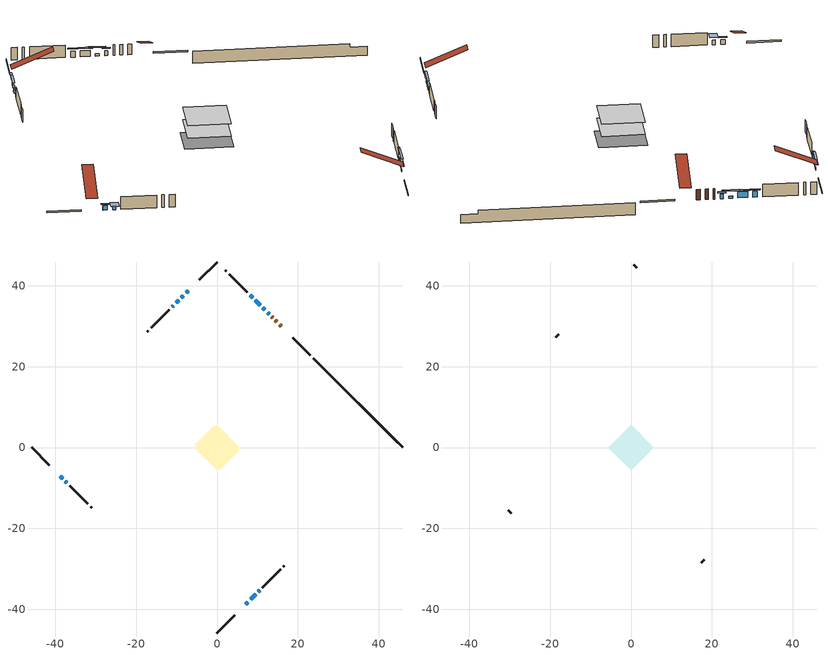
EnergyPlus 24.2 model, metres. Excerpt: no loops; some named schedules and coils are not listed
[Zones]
conditioned space
 floor adiabatic (AdiabaticFloorConstruction): -5.58,0 0,5.58 5.58,0 0,-5.58 z0.84
 floor foundation (Slab1 construction): -5.53,0.65 -0.65,5.53 5.53,-0.65 0.65,-5.53 z-1.52
 wall outside (RimJoist1 construction): 0,-45.88 4.37,-41.51 / -45.88,0 -41.51,-4.37 / 0,45.88 -4.37,41.51 / 23.09,22.79 18.71,27.16 z0.84:1.14
 wall outside (AdiabaticWallConstruction 1): 15.95,29.93 15.49,30.39 / 14.83,31.04 14.45,31.43 / 13.79,32.09 13.6,32.28 z0.84:2.87
 wall outside (AdiabaticWallConstruction): 12.94,32.94 12.53,33.35 / -37.53,-8.35 -37.11,-8.77 z0.84:1.76; 11.87,34.01 11.36,34.52 / -7.14,38.74 -7.65,38.23 / 7.14,-38.74 7.65,-38.23 z0.84:1.27; -8.31,37.57 -8.86,37.01 z0.84:1.58; 10.7,35.18 9.46,36.42 / 8.31,-37.57 9.55,-36.33 z0.84:2.04; 8.8,37.07 8.19,37.69 / -9.52,36.36 -10.13,35.75 z0.84:1.98; -10.79,35.09 -11.11,34.77 / 10.2,-35.68 10.53,-35.35 z0.84:1.66; -38.74,-7.14 -38.18,-7.69 z0.84:1.73
 wall outside (Wall1 construction): 11.18,-34.69 15.73,-30.15 / -36.46,-9.42 -31.91,-13.96 / -11.77,34.11 -16.31,29.57 / 7.54,38.34 2.99,42.88 z0.84:3.28
 wall outside (Wall2 construction): 16.38,-29.49 16.66,-29.21 / -31.26,-14.62 -30.98,-14.9 / -16.97,28.91 -17.25,28.63 / 2.34,43.54 2.06,43.82 z0.84:3.28
 wall foundation (FoundationWall1 construction): 23.74,22.14,-1.52 23.74,22.14,0.84 43.66,2.21,0.84 43.66,2.21,0.18 45.88,0,0.18 45.88,0,-1.52
 window (WindowConstruction 7): 12.94,32.94 12.53,33.35 z0.84:1.75
 window (WindowConstruction 9): 11.87,34.01 11.36,34.52 z0.84:1.27
 window (WindowConstruction 10): -7.14,38.74 -7.65,38.23 z0.84:1.27
 window (WindowConstruction 11): -8.31,37.57 -8.86,37.01 z0.84:1.58
 window (WindowConstruction 12): 7.14,-38.74 7.65,-38.23 z0.84:1.27
 window (WindowConstruction): 10.7,35.18 9.46,36.42 z0.84:2.03
 window (WindowConstruction 1): 8.8,37.07 8.19,37.68 z0.84:1.98
 window (WindowConstruction 2): -9.52,36.36 -10.13,35.75 z0.84:1.98
 window (WindowConstruction 3): -10.79,35.09 -11.11,34.77 z0.84:1.65
 window (WindowConstruction 4): 8.31,-37.57 9.55,-36.33 z0.84:2.03
 window (WindowConstruction 5): 10.2,-35.67 10.53,-35.35 z0.84:1.65
 window (WindowConstruction 6): -38.74,-7.14 -38.18,-7.69 z0.84:1.73
 window (WindowConstruction 8): -37.53,-8.35 -37.11,-8.76 z0.84:1.75
 door (Door): 15.95,29.93 15.49,30.39 z0.84:2.87
 door (Door 1): 14.83,31.04 14.45,31.43 z0.84:2.87
 door (Door 2): 13.79,32.09 13.6,32.28 z0.84:2.87
 ceiling adiabatic (AdiabaticFloorConstruction): 0,-5.58 5.58,0 0,5.58 -5.58,0 z0.84
attic - vented
 floor to conditioned space (Floor1 construction Reversed): -5.58,0 0,5.58 5.58,0 0,-5.58 z3.28
 wall outside (Wall3 construction): 17.32,-28.56 18.06,-27.81 / -30.32,-15.56 -29.58,-16.3 / -17.9,27.97 -18.65,27.23 / 1.4,44.48 0.66,45.22 z0.84:3.28
 roof outside (Roof1 construction): 6.48,-39.4,3.28 1.12,-34.03,6.44 -0.34,-35.49,6.44 5.03,-40.85,3.28; -39.4,-6.48,3.28 -34.03,-1.12,6.44 -35.49,0.34,6.44 -40.85,-5.03,3.28; -6.48,39.4,3.28 -1.12,34.03,6.44 0.34,35.49,6.44 -5.03,40.85,3.28; 16.61,29.27,3.28 11.24,23.91,6.44 12.69,22.46,6.44 18.06,27.82,3.28
shading: 12.2,33.68 13.27,32.61 13.63,32.97 12.56,34.04 z2.21; 10.49,35.38 12.73,33.15 13.06,33.47 10.82,35.71 z2.49; -8.51,37.37 -6.28,39.6 -6.49,39.81 -8.72,37.58 z2.49; -9.73,36.15 -7.45,38.43 -7.66,38.64 -9.94,36.36 z2.8; 8.51,-37.37 6.28,-39.6 6.49,-39.81 8.72,-37.58 z2.49; 9.17,36.71 10.99,34.89 11.35,35.25 9.53,37.07 z2.45; 7.87,38.01 9.13,36.75 9.49,37.11 8.23,38.37 z2.44; -10.27,35.61 -9.38,36.5 -9.67,36.79 -10.56,35.9 z2.18; -11.25,34.63 -10.64,35.23 -10.94,35.52 -11.54,34.92 z1.85; 10.41,-35.47 7.45,-38.43 7.66,-38.64 10.62,-35.68 z3.25; 11.39,-34.49 9.34,-36.54 9.55,-36.75 11.6,-34.7 z2.87; -37.89,-7.98 -39.03,-6.85 -39.36,-7.17 -38.22,-8.31 z2.14; -36.79,-9.09 -37.85,-8.03 -39.06,-9.23 -37.99,-10.29 z2.21
[Building]
Building 1: Terrain=Suburbs
[Site:Location]
Halifax Intl AP_NS: Latitude {deg}=44.88; Longitude {deg}=-63.51; Time Zone {hr}=-4; Elevation {m}=145; Keep Site Location Information=Yes
[Site:GroundTemperature:Shallow]
3.15511, 1.33576, 1.19006, 2.05344, 5.51939, 8.9692, 11.96, 13.8546, 14.0156, 12.4746, 9.56009, 6.2161
[Site:WaterMainsTemperature]
Calculation Method=Schedule; Temperature Schedule=mains temperature schedule
[Material] Roughness=Rough; Thermal Absorptance=0.9
Name | Thickness {m} | Conductivity {W/m-K} | Density {kg/m3} | Specific Heat {J/kg-K} | Solar Absorptance | Visible Absorptance
asphalt or fiberglass shingles | 0.00635 | 0.162714 | 1121.4 | 1465.45 | 0.4 | 0.4
ceiling loosefill ins | 0.169333 | 0.0480833 | 16.02 | 1046.75 | 0.7 | 0.7
ceiling stud and cavity | 0.1397 | 0.118237 | 65.682 | 1177.47 | 0.7 | 0.7
concrete 4.0 in. | 0.1016 | 1.803125 | 2242.8 | 837.4 | 0.7 | 0.7
concrete 8.0 in. | 0.2032 | 1.803125 | 2242.8 | 837.4 | 0.7 | 0.7
door material | 0.04445 | 0.0451087 | 512.64 | 1214.23 | 0.7 | 0.7
door material 1 | 0.04445 | 0.0354085 | 512.64 | 1214.23 | 0.7 | 0.7
exterior vertical ins | 0.0725019 | 0.029427 | 32.04 | 1214.23 | 0.7 | 0.7
floor covering | 0.0127 | 0.0433444 | 54.468 | 1339.84 | 0.6 | 0.6
floor rigid ins; wall rigid ins 1 | 0.512978 | 0.029427 | 32.04 | 1214.23 | 0.7 | 0.7
floor stud and cavity | 0.1397 | 1.75129 | 37.0049 | 1207.88 | 0.7 | 0.7
furniture material conditioned space 1 | 0.1524 | 0.115458 | 640.8 | 1214.23 | 0.6 | 0.6
gypsum board | 0.0127 | 0.160291 | 801 | 837.4 | 0.6 | 0.6
gypsum board 1 | 0.0127 | 0.160291 | 801 | 837.4 | 0.7 | 0.7
osb sheathing 0.5 in. | 0.0127 | 0.115458 | 512.64 | 1214.23 | 0.7 | 0.7
osb sheathing 0.75 in. | 0.01905 | 0.115458 | 512.64 | 1214.23 | 0.7 | 0.7
osb sheathing 2.0 in. | 0.0508 | 0.115458 | 512.64 | 1214.23 | 0.7 | 0.7
rim joist stud and cavity | 0.0508 | 0.0448274 | 125.044 | 1163.47 | 0.6 | 0.6
wall rigid ins | 0.051816 | 0.029427 | 32.04 | 1214.23 | 0.7 | 0.7
wall stud and cavity | 0.1397 | 0.22224 | 139.0536 | 1170.24 | 0.7 | 0.7
wall stud and cavity 1 | 0.1397 | 0.3136 | 139.0536 | 1170.24 | 0.7 | 0.7
wall stud and cavity 2 | 0.0889 | 6.1454 | 50.32683 | 1063.81 | 0.6 | 0.6
wall stud and cavity 3 | 0.0889 | 0.380278 | 52.3479 | 1209.89 | 0.7 | 0.7
wall stud and cavity 4 | 0.0889 | 0.391764 | 83.0341 | 1211.67 | 0.7 | 0.7
wood siding | 0.0254 | 0.102417 | 544.68 | 1172.36 | 0.4 | 0.4
wood siding 1 | 0.00254 | 0.102417 | 544.68 | 1172.36 | 0.4 | 0.4
wood siding 2; wood siding 3; wood siding 4 | 0.0254 | 0.102417 | 544.68 | 1172.36 | 0.7 | 0.7
[WindowMaterial:SimpleGlazingSystem]
Name | U-Factor {W/m2-K} | Solar Heat Gain Coefficient
WindowMaterial | 2.95597 | 0.6
WindowMaterial 1 | 3.0048 | 0.53
WindowMaterial 2 | 3.05704 | 0.41
WindowMaterial 3 | 3.03319 | 0.49
WindowMaterial 4 | 3.04 | 0.46
WindowMaterial 5 | 2.98209 | 0.6
WindowMaterial 6 | 3.06442 | 0.38
WindowMaterial 7 | 3.04795 | 0.46
[Construction]
AdiabaticFloorConstruction: floor stud and cavity, floor rigid ins, osb sheathing 0.75 in., floor covering
AdiabaticWallConstruction: wood siding 3, wall rigid ins 1, wall stud and cavity 3, gypsum board
AdiabaticWallConstruction 1: wood siding 4, wall rigid ins 1, wall stud and cavity 3, gypsum board
Door; Door 1: door material
Door 2: door material 1
Floor1 construction Reversed: gypsum board, ceiling stud and cavity, ceiling loosefill ins
FoundationWall1 construction: concrete 8.0 in., gypsum board 1
furniture construction conditioned space 1: furniture material conditioned space 1
PartitionWallConstruction: gypsum board, wall stud and cavity 4, gypsum board
RimJoist1 construction: wood siding 2, osb sheathing 2.0 in., rim joist stud and cavity
Roof1 construction: asphalt or fiberglass shingles
Slab1 construction: concrete 4.0 in.
Wall1 construction: wood siding, wall rigid ins, osb sheathing 0.5 in., wall stud and cavity, gypsum board
Wall2 construction: wood siding, wall rigid ins, osb sheathing 0.5 in., wall stud and cavity 1, gypsum board
Wall3 construction: wood siding 1, wall stud and cavity 2
WindowConstruction; WindowConstruction 4: WindowMaterial
WindowConstruction 1; WindowConstruction 2: WindowMaterial 1
WindowConstruction 10; WindowConstruction 12; WindowConstruction 9: WindowMaterial 6
WindowConstruction 11: WindowMaterial 7
WindowConstruction 3; WindowConstruction 5: WindowMaterial 2
WindowConstruction 6: WindowMaterial 3
WindowConstruction 7: WindowMaterial 4
WindowConstruction 8: WindowMaterial 5
[Zone] Multiplier=1; Part of Total Floor Area=Yes
Name | Volume {m3}
attic - vented | 31.5443
conditioned space | 309.2
[Space]
Name | Zone | Volume {m3}
attic - vented 1 | attic - vented | 31.5443
conditioned space 1 | conditioned space | 309.2
[ZoneInfiltration:EffectiveLeakageArea]
infil attic - vented 1: Zone or Space=attic - vented 1; Schedule=Always On Discrete; Effective Air Leakage Area {cm2}=2232.72; Stack Coefficient=0.000389338; Wind Coefficient=1.33316e-05
[ZoneMixing]
whole house fan mix: Zone or Space=attic - vented; Schedule=Always On Continuous; Design Flow Rate Calculation Method=Flow/Zone; Design Flow Rate {m3/s}=0; Source Zone or Space=conditioned space
[SurfaceProperty:ExposedFoundationPerimeter]
Slab1: Exposed Perimeter Calculation Method=TotalExposedPerimeter; Total Exposed Perimeter {m}=31.304
[InternalMass] Zone or ZoneList=conditioned space; Space or SpaceList=conditioned space 1
Name | Construction | Surface Area {m2}
furniture mass conditioned space 1 | furniture construction conditioned space 1 | 49.0839
partition wall mass | PartitionWallConstruction | 122.71
[Lights]
interior lighting: Zone or ZoneList or Space or SpaceList=conditioned space 1; Schedule=interior lighting schedule; Design Level Calculation Method=LightingLevel; Lighting Level {W}=343.2; Return Air Fraction=0; Fraction Radiant=0.6; Fraction Visible=0.2; Fraction Replaceable=1
[People]
occupants: Zone or ZoneList or Space or SpaceList=conditioned space 1; Number of People Schedule=occupants schedule; Number of People Calculation Method=People; Number of People=3; Fraction Radiant=0.314171; Sensible Heat Fraction=0.56303; Activity Level Schedule=occupants activity schedule; Carbon Dioxide Generation Rate {m3/s-W}=0; Enable ASHRAE 55 Comfort Warnings=No; Mean Radiant Temperature Calculation Type=EnclosureAveraged
[ElectricEquipment] Zone or ZoneList or Space or SpaceList=conditioned space 1; Design Level Calculation Method=EquipmentLevel
Name | Schedule | Design Level {W} | Fraction Latent | Fraction Radiant | Fraction Lost
clothes dryer | clothes dryer schedule | 140.772 | 0.015 | 0.081 | 0.85
clothes washer | clothes washer schedule | 32.1985 | 0.03 | 0.162 | 0.7
cooking range | cooking range schedule | 215.147 | 0.08 | 0.432 | 0.2
dishwasher | dishwasher schedule | 66.8632 | 0.3 | 0.18 | 0.4
fridge | fridge schedule | 72.9452 | 0 | 0.6 | 0
mech vent house fan | mech vent house fan schedule | 41.2267 | 0 | 0 | 0.5
mech vent house fan cfis | mech vent house fan cfis schedule | 0 | 0 | 0 | 0
misc plug loads | misc plug loads schedule | 494.7 | 0.045 | 0.513 | 0.1
whole house fan | Always On Discrete | 0 | 0 | 0 | 1
[OtherEquipment] Zone or ZoneList or Space or SpaceList=conditioned space 1; Design Level Calculation Method=EquipmentLevel
Name | Fuel Type | Schedule | Design Level {W} | Fraction Latent | Fraction Radiant | Fraction Lost
clothes dryer 1 | Electricity | clothes dryer schedule | 0 | 0.015 | 0.081 | 0.85
cooking range 1 | Electricity | cooking range schedule | 0 | 0.08 | 0.432 | 0.2
general water use latent | None | general water use schedule | 62.594 | 1 | 0 | 0
general water use sensible | None | general water use schedule | -61.6891 | 0 | 0.6 | 0
mech vent house fan latent load | None | Always On Discrete | 0 | 1 | 0 | 0
mech vent house fan sensible load | None | Always On Discrete | 0 | 0 | 0 | 0
water heater energy adjustment1 | Electricity | Always On Discrete | 0.01 | 0 | 0 | 1
[ZoneInfiltration:DesignFlowRate] Zone or ZoneList or Space or SpaceList=conditioned space 1; Schedule=Always On Discrete; Design Flow Rate Calculation Method=Flow/Zone; Design Flow Rate {m3/s}=0
infil flow; natural vent flow; whole house fan flow
[ZoneControl:Thermostat]
conditioned space Thermostat: Zone or ZoneList=conditioned space; Control Type Schedule=conditioned space Thermostat Schedule; Control 1=conditioned space temperature setpoint; Temperature Difference Between Cutout And Setpoint {deltaC}=0
[ThermostatSetpoint:DualSetpoint]
conditioned space temperature setpoint: Heating Setpoint Temperature Schedule=heating setpoint; Cooling Setpoint Temperature Schedule=cooling setpoint
[AirLoopHVAC:UnitarySystem]
unit heater unitary system: Control Type=Load; Controlling Zone or Thermostat Location=conditioned space; Dehumidification Control Type=None; Availability Schedule=Always On Discrete; Supply Fan=unit heater supply fan; Fan Placement=BlowThrough; Supply Air Fan Operating Mode Schedule=unit heater auto fan schedule; Heating Coil=unit heater htg coil; DX Heating Coil Sizing Ratio=1; Use DOAS DX Cooling Coil=No; Minimum Supply Air Temperature {C}=2; Latent Load Control=SensibleOnlyLoadControl; Cooling Supply Air Flow Rate Method=None; Heating Supply Air Flow Rate Method=SupplyAirFlowRate; Heating Supply Air Flow Rate {m3/s}=0.234086; No Load Supply Air Flow Rate Method=SupplyAirFlowRate; No Load Supply Air Flow Rate {m3/s}=0; No Load Supply Air Flow Rate Control Set To Low Speed=Yes; Maximum Supply Air Temperature {C}=48.8889; Maximum Outdoor Dry-Bulb Temperature for Supplemental Heater Operation {C}=21; Ancillary On-Cycle Electric Power {W}=0; Ancillary Off-Cycle Electric Power {W}=0
[Zone equipment]
conditioned space: unit heater unitary system, electric baseboard
[Foundation:Kiva]
Foundation Kiva 1: Initial Indoor Air Temperature {C}=18; Wall Height Above Grade {m}=0.839998; Wall Depth Below Slab {m}=0.2032; Custom Block Material Name 1=exterior vertical ins; Custom Block Depth 1 {m}=2.36001; Custom Block X Position 1 {m}=0.2159; Custom Block Z Position 1 {m}=0
[Foundation:Kiva:Settings]
Soil Conductivity {W/m-K}=0.849921; Soil Density {kg/m3}=1842.3; Soil Specific Heat {J/kg-K}=418.7; Ground Solar Absorptivity=0.9; Ground Thermal Absorptivity=0.9; Ground Surface Roughness {m}=0.03; Far-Field Width {m}=40; Deep-Ground Boundary Condition=ZeroFlux; Deep-Ground Depth {m}=40; Minimum Cell Dimension {m}=0.2; Maximum Cell Growth Coefficient=3; Simulation Timestep=Timestep
[Exterior:Lights]
exterior lighting: Schedule=exterior lighting schedule; Design Level {W}=75.6
[EnergyManagementSystem:Sensor] Output:Variable or Output:Meter Index Key=conditioned space
Name | Output:Variable or Output:Meter
conditioned_space_clg_unmet_s | Zone Cooling Setpoint Not Met Time
conditioned_space_htg_unmet_s | Zone Heating Setpoint Not Met Time
fridge_tin_s; tin_s; tin_s_1 | Zone Mean Air Temperature
tout_s | Zone Outdoor Air Drybulb Temperature
win_s | Zone Air Humidity Ratio
[Schedule:Constant]
Name | Hourly Value
Always On Continuous; mech vent house fan schedule; mech vent house fan cfis schedule; Always On Discrete | 1
occupants activity schedule | 117.228
fridge schedule; unit heater auto fan schedule | 0
[Schedule:Week:Daily]
interior lighting schedule Week Rule - Jan1-Jan27: interior lighting schedule day, interior lighting schedule day, interior lighting schedule day, interior lighting schedule day, interior lighting schedule day, interior lighting schedule day, interior lighting schedule day, interior lighting schedule default day, interior lighting schedule default day, interior lighting schedule default day, interior lighting schedule default day, interior lighting schedule default day
interior lighting schedule Week Rule - Jan28-Feb3: interior lighting schedule day, interior lighting schedule day, interior lighting schedule day, interior lighting schedule day, interior lighting schedule day 1, interior lighting schedule day 1, interior lighting schedule day 1, interior lighting schedule default day, interior lighting schedule default day, interior lighting schedule default day, interior lighting schedule default day, interior lighting schedule default day
interior lighting schedule Week Rule - Feb4-Feb24: interior lighting schedule day 1, interior lighting schedule day 1, interior lighting schedule day 1, interior lighting schedule day 1, interior lighting schedule day 1, interior lighting schedule day 1, interior lighting schedule day 1, interior lighting schedule default day, interior lighting schedule default day, interior lighting schedule default day, interior lighting schedule default day, interior lighting schedule default day
interior lighting schedule Week Rule - Feb25-Mar3: interior lighting schedule day 1, interior lighting schedule day 1, interior lighting schedule day 1, interior lighting schedule day 1, interior lighting schedule day 2, interior lighting schedule day 2, interior lighting schedule day 2, interior lighting schedule default day, interior lighting schedule default day, interior lighting schedule default day, interior lighting schedule default day, interior lighting schedule default day
interior lighting schedule Week Rule - Mar4-Mar31: interior lighting schedule day 2, interior lighting schedule day 2, interior lighting schedule day 2, interior lighting schedule day 2, interior lighting schedule day 2, interior lighting schedule day 2, interior lighting schedule day 2, interior lighting schedule default day, interior lighting schedule default day, interior lighting schedule default day, interior lighting schedule default day, interior lighting schedule default day
interior lighting schedule Week Rule - Apr1-Apr28: interior lighting schedule day 3, interior lighting schedule day 3, interior lighting schedule day 3, interior lighting schedule day 3, interior lighting schedule day 3, interior lighting schedule day 3, interior lighting schedule day 3, interior lighting schedule default day, interior lighting schedule default day, interior lighting schedule default day, interior lighting schedule default day, interior lighting schedule default day
interior lighting schedule Week Rule - Apr29-May5: interior lighting schedule day 3, interior lighting schedule day 3, interior lighting schedule day 4, interior lighting schedule day 4, interior lighting schedule day 4, interior lighting schedule day 4, interior lighting schedule day 4, interior lighting schedule default day, interior lighting schedule default day, interior lighting schedule default day, interior lighting schedule default day, interior lighting schedule default day
interior lighting schedule Week Rule - May6-May26: interior lighting schedule day 4, interior lighting schedule day 4, interior lighting schedule day 4, interior lighting schedule day 4, interior lighting schedule day 4, interior lighting schedule day 4, interior lighting schedule day 4, interior lighting schedule default day, interior lighting schedule default day, interior lighting schedule default day, interior lighting schedule default day, interior lighting schedule default day
interior lighting schedule Week Rule - May27-Jun2: interior lighting schedule day 4, interior lighting schedule day 4, interior lighting schedule day 4, interior lighting schedule day 4, interior lighting schedule day 4, interior lighting schedule day 5, interior lighting schedule day 5, interior lighting schedule default day, interior lighting schedule default day, interior lighting schedule default day, interior lighting schedule default day, interior lighting schedule default day
interior lighting schedule Week Rule - Jun3-Jun30: interior lighting schedule day 5, interior lighting schedule day 5, interior lighting schedule day 5, interior lighting schedule day 5, interior lighting schedule day 5, interior lighting schedule day 5, interior lighting schedule day 5, interior lighting schedule default day, interior lighting schedule default day, interior lighting schedule default day, interior lighting schedule default day, interior lighting schedule default day
interior lighting schedule Week Rule - Jul1-Jul28: interior lighting schedule day 6, interior lighting schedule day 6, interior lighting schedule day 6, interior lighting schedule day 6, interior lighting schedule day 6, interior lighting schedule day 6, interior lighting schedule day 6, interior lighting schedule default day, interior lighting schedule default day, interior lighting schedule default day, interior lighting schedule default day, interior lighting schedule default day
interior lighting schedule Week Rule - Jul29-Aug4: interior lighting schedule day 6, interior lighting schedule day 6, interior lighting schedule day 6, interior lighting schedule day 7, interior lighting schedule day 7, interior lighting schedule day 7, interior lighting schedule day 7, interior lighting schedule default day, interior lighting schedule default day, interior lighting schedule default day, interior lighting schedule default day, interior lighting schedule default day
interior lighting schedule Week Rule - Aug5-Aug25: interior lighting schedule day 7, interior lighting schedule day 7, interior lighting schedule day 7, interior lighting schedule day 7, interior lighting schedule day 7, interior lighting schedule day 7, interior lighting schedule day 7, interior lighting schedule default day, interior lighting schedule default day, interior lighting schedule default day, interior lighting schedule default day, interior lighting schedule default day
interior lighting schedule Week Rule - Aug26-Sep1: interior lighting schedule day 7, interior lighting schedule day 7, interior lighting schedule day 7, interior lighting schedule day 7, interior lighting schedule day 7, interior lighting schedule day 7, interior lighting schedule day 8, interior lighting schedule default day, interior lighting schedule default day, interior lighting schedule default day, interior lighting schedule default day, interior lighting schedule default day
interior lighting schedule Week Rule - Sep2-Sep29: interior lighting schedule day 8, interior lighting schedule day 8, interior lighting schedule day 8, interior lighting schedule day 8, interior lighting schedule day 8, interior lighting schedule day 8, interior lighting schedule day 8, interior lighting schedule default day, interior lighting schedule default day, interior lighting schedule default day, interior lighting schedule default day, interior lighting schedule default day
interior lighting schedule Week Rule - Sep30-Oct6: interior lighting schedule day 8, interior lighting schedule day 9, interior lighting schedule day 9, interior lighting schedule day 9, interior lighting schedule day 9, interior lighting schedule day 9, interior lighting schedule day 9, interior lighting schedule default day, interior lighting schedule default day, interior lighting schedule default day, interior lighting schedule default day, interior lighting schedule default day
interior lighting schedule Week Rule - Oct7-Oct27: interior lighting schedule day 9, interior lighting schedule day 9, interior lighting schedule day 9, interior lighting schedule day 9, interior lighting schedule day 9, interior lighting schedule day 9, interior lighting schedule day 9, interior lighting schedule default day, interior lighting schedule default day, interior lighting schedule default day, interior lighting schedule default day, interior lighting schedule default day
interior lighting schedule Week Rule - Oct28-Nov3: interior lighting schedule day 9, interior lighting schedule day 9, interior lighting schedule day 9, interior lighting schedule day 9, interior lighting schedule day 10, interior lighting schedule day 10, interior lighting schedule day 10, interior lighting schedule default day, interior lighting schedule default day, interior lighting schedule default day, interior lighting schedule default day, interior lighting schedule default day
interior lighting schedule Week Rule - Nov4-Nov24: interior lighting schedule day 10, interior lighting schedule day 10, interior lighting schedule day 10, interior lighting schedule day 10, interior lighting schedule day 10, interior lighting schedule day 10, interior lighting schedule day 10, interior lighting schedule default day, interior lighting schedule default day, interior lighting schedule default day, interior lighting schedule default day, interior lighting schedule default day
interior lighting schedule Week Rule - Nov25-Dec1: interior lighting schedule day 10, interior lighting schedule day 10, interior lighting schedule day 10, interior lighting schedule day 10, interior lighting schedule day 10, interior lighting schedule day 10, interior lighting schedule day 11, interior lighting schedule default day, interior lighting schedule default day, interior lighting schedule default day, interior lighting schedule default day, interior lighting schedule default day
interior lighting schedule Week Rule - Dec2-Dec31: interior lighting schedule day 11, interior lighting schedule day 11, interior lighting schedule day 11, interior lighting schedule day 11, interior lighting schedule day 11, interior lighting schedule day 11, interior lighting schedule day 11, interior lighting schedule default day, interior lighting schedule default day, interior lighting schedule default day, interior lighting schedule default day, interior lighting schedule default day
occupants schedule Week Rule - Jan1-Dec31: occupants schedule day, occupants schedule day, occupants schedule day, occupants schedule day, occupants schedule day, occupants schedule day, occupants schedule day, occupants schedule default day, occupants schedule default day, occupants schedule default day, occupants schedule default day, occupants schedule default day
clothes dryer schedule Week Rule - Jan1-Dec31: clothes dryer schedule day, clothes dryer schedule day, clothes dryer schedule day, clothes dryer schedule day, clothes dryer schedule day, clothes dryer schedule day, clothes dryer schedule day, clothes dryer schedule default day, clothes dryer schedule default day, clothes dryer schedule default day, clothes dryer schedule default day, clothes dryer schedule default day
clothes washer schedule Week Rule - Jan1-Dec31: clothes washer schedule day, clothes washer schedule day, clothes washer schedule day, clothes washer schedule day, clothes washer schedule day, clothes washer schedule day, clothes washer schedule day, clothes washer schedule default day, clothes washer schedule default day, clothes washer schedule default day, clothes washer schedule default day, clothes washer schedule default day
cooking range schedule Week Rule - Jan1-Dec31: cooking range schedule day, cooking range schedule day, cooking range schedule day, cooking range schedule day, cooking range schedule day, cooking range schedule day, cooking range schedule day, cooking range schedule default day, cooking range schedule default day, cooking range schedule default day, cooking range schedule default day, cooking range schedule default day
dishwasher schedule Week Rule - Jan1-Dec31: dishwasher schedule day, dishwasher schedule day, dishwasher schedule day, dishwasher schedule day, dishwasher schedule day, dishwasher schedule day, dishwasher schedule day, dishwasher schedule default day, dishwasher schedule default day, dishwasher schedule default day, dishwasher schedule default day, dishwasher schedule default day
misc plug loads schedule Week Rule - Jan1-Dec31: misc plug loads schedule day, misc plug loads schedule day, misc plug loads schedule day, misc plug loads schedule day, misc plug loads schedule day, misc plug loads schedule day, misc plug loads schedule day, misc plug loads schedule default day, misc plug loads schedule default day, misc plug loads schedule default day, misc plug loads schedule default day, misc plug loads schedule default day
general water use schedule Week Rule - Jan1-Dec31: general water use schedule day, general water use schedule day, general water use schedule day, general water use schedule day, general water use schedule day, general water use schedule day, general water use schedule day, general water use schedule default day, general water use schedule default day, general water use schedule default day, general water use schedule default day, general water use schedule default day
exterior lighting schedule Week Rule - Jan1-Jan27: exterior lighting schedule day, exterior lighting schedule day, exterior lighting schedule day, exterior lighting schedule day, exterior lighting schedule day, exterior lighting schedule day, exterior lighting schedule day, exterior lighting schedule default day, exterior lighting schedule default day, exterior lighting schedule default day, exterior lighting schedule default day, exterior lighting schedule default day
exterior lighting schedule Week Rule - Jan28-Feb3: exterior lighting schedule day, exterior lighting schedule day, exterior lighting schedule day, exterior lighting schedule day, exterior lighting schedule day 1, exterior lighting schedule day 1, exterior lighting schedule day 1, exterior lighting schedule default day, exterior lighting schedule default day, exterior lighting schedule default day, exterior lighting schedule default day, exterior lighting schedule default day
exterior lighting schedule Week Rule - Feb4-Feb24: exterior lighting schedule day 1, exterior lighting schedule day 1, exterior lighting schedule day 1, exterior lighting schedule day 1, exterior lighting schedule day 1, exterior lighting schedule day 1, exterior lighting schedule day 1, exterior lighting schedule default day, exterior lighting schedule default day, exterior lighting schedule default day, exterior lighting schedule default day, exterior lighting schedule default day
exterior lighting schedule Week Rule - Feb25-Mar3: exterior lighting schedule day 1, exterior lighting schedule day 1, exterior lighting schedule day 1, exterior lighting schedule day 1, exterior lighting schedule day 2, exterior lighting schedule day 2, exterior lighting schedule day 2, exterior lighting schedule default day, exterior lighting schedule default day, exterior lighting schedule default day, exterior lighting schedule default day, exterior lighting schedule default day
exterior lighting schedule Week Rule - Mar4-Mar31: exterior lighting schedule day 2, exterior lighting schedule day 2, exterior lighting schedule day 2, exterior lighting schedule day 2, exterior lighting schedule day 2, exterior lighting schedule day 2, exterior lighting schedule day 2, exterior lighting schedule default day, exterior lighting schedule default day, exterior lighting schedule default day, exterior lighting schedule default day, exterior lighting schedule default day
exterior lighting schedule Week Rule - Apr1-Apr28: exterior lighting schedule day 3, exterior lighting schedule day 3, exterior lighting schedule day 3, exterior lighting schedule day 3, exterior lighting schedule day 3, exterior lighting schedule day 3, exterior lighting schedule day 3, exterior lighting schedule default day, exterior lighting schedule default day, exterior lighting schedule default day, exterior lighting schedule default day, exterior lighting schedule default day
exterior lighting schedule Week Rule - Apr29-May5: exterior lighting schedule day 3, exterior lighting schedule day 3, exterior lighting schedule day 4, exterior lighting schedule day 4, exterior lighting schedule day 4, exterior lighting schedule day 4, exterior lighting schedule day 4, exterior lighting schedule default day, exterior lighting schedule default day, exterior lighting schedule default day, exterior lighting schedule default day, exterior lighting schedule default day
exterior lighting schedule Week Rule - May6-May26: exterior lighting schedule day 4, exterior lighting schedule day 4, exterior lighting schedule day 4, exterior lighting schedule day 4, exterior lighting schedule day 4, exterior lighting schedule day 4, exterior lighting schedule day 4, exterior lighting schedule default day, exterior lighting schedule default day, exterior lighting schedule default day, exterior lighting schedule default day, exterior lighting schedule default day
exterior lighting schedule Week Rule - May27-Jun2: exterior lighting schedule day 4, exterior lighting schedule day 4, exterior lighting schedule day 4, exterior lighting schedule day 4, exterior lighting schedule day 4, exterior lighting schedule day 5, exterior lighting schedule day 5, exterior lighting schedule default day, exterior lighting schedule default day, exterior lighting schedule default day, exterior lighting schedule default day, exterior lighting schedule default day
exterior lighting schedule Week Rule - Jun3-Jun30: exterior lighting schedule day 5, exterior lighting schedule day 5, exterior lighting schedule day 5, exterior lighting schedule day 5, exterior lighting schedule day 5, exterior lighting schedule day 5, exterior lighting schedule day 5, exterior lighting schedule default day, exterior lighting schedule default day, exterior lighting schedule default day, exterior lighting schedule default day, exterior lighting schedule default day
exterior lighting schedule Week Rule - Jul1-Jul28: exterior lighting schedule day 6, exterior lighting schedule day 6, exterior lighting schedule day 6, exterior lighting schedule day 6, exterior lighting schedule day 6, exterior lighting schedule day 6, exterior lighting schedule day 6, exterior lighting schedule default day, exterior lighting schedule default day, exterior lighting schedule default day, exterior lighting schedule default day, exterior lighting schedule default day
exterior lighting schedule Week Rule - Jul29-Aug4: exterior lighting schedule day 6, exterior lighting schedule day 6, exterior lighting schedule day 6, exterior lighting schedule day 7, exterior lighting schedule day 7, exterior lighting schedule day 7, exterior lighting schedule day 7, exterior lighting schedule default day, exterior lighting schedule default day, exterior lighting schedule default day, exterior lighting schedule default day, exterior lighting schedule default day
exterior lighting schedule Week Rule - Aug5-Aug25: exterior lighting schedule day 7, exterior lighting schedule day 7, exterior lighting schedule day 7, exterior lighting schedule day 7, exterior lighting schedule day 7, exterior lighting schedule day 7, exterior lighting schedule day 7, exterior lighting schedule default day, exterior lighting schedule default day, exterior lighting schedule default day, exterior lighting schedule default day, exterior lighting schedule default day
exterior lighting schedule Week Rule - Aug26-Sep1: exterior lighting schedule day 7, exterior lighting schedule day 7, exterior lighting schedule day 7, exterior lighting schedule day 7, exterior lighting schedule day 7, exterior lighting schedule day 7, exterior lighting schedule day 8, exterior lighting schedule default day, exterior lighting schedule default day, exterior lighting schedule default day, exterior lighting schedule default day, exterior lighting schedule default day
[Schedule:Year]
interior lighting schedule: interior lighting schedule Week Rule - Jan1-Jan27, 1, 1, 1, 27, interior lighting schedule Week Rule - Jan28-Feb3, 1, 28, 2, 3, interior lighting schedule Week Rule - Feb4-Feb24, 2, 4, 2, 24, interior lighting schedule Week Rule - Feb25-Mar3, 2, 25, 3, 3, interior lighting schedule Week Rule - Mar4-Mar31, 3, 4, 3, 31, interior lighting schedule Week Rule - Apr1-Apr28, 4, 1, 4, 28, interior lighting schedule Week Rule - Apr29-May5, 4, 29, 5, 5, interior lighting schedule Week Rule - May6-May26, 5, 6, 5, 26, interior lighting schedule Week Rule - May27-Jun2, 5, 27, 6, 2, interior lighting schedule Week Rule - Jun3-Jun30, 6, 3, 6, 30, interior lighting schedule Week Rule - Jul1-Jul28, 7, 1, 7, 28, interior lighting schedule Week Rule - Jul29-Aug4, 7, 29, 8, 4, interior lighting schedule Week Rule - Aug5-Aug25, 8, 5, 8, 25, interior lighting schedule Week Rule - Aug26-Sep1, 8, 26, 9, 1, interior lighting schedule Week Rule - Sep2-Sep29, 9, 2, 9, 29, interior lighting schedule Week Rule - Sep30-Oct6, 9, 30, 10, 6, interior lighting schedule Week Rule - Oct7-Oct27, 10, 7, 10, 27, interior lighting schedule Week Rule - Oct28-Nov3, 10, 28, 11, 3, interior lighting schedule Week Rule - Nov4-Nov24, 11, 4, 11, 24, interior lighting schedule Week Rule - Nov25-Dec1, 11, 25, 12, 1, interior lighting schedule Week Rule - Dec2-Dec31, 12, 2, 12, 31
occupants schedule: occupants schedule Week Rule - Jan1-Dec31, 1, 1, 12, 31
clothes dryer schedule: clothes dryer schedule Week Rule - Jan1-Dec31, 1, 1, 12, 31
clothes washer schedule: clothes washer schedule Week Rule - Jan1-Dec31, 1, 1, 12, 31
cooking range schedule: cooking range schedule Week Rule - Jan1-Dec31, 1, 1, 12, 31
dishwasher schedule: dishwasher schedule Week Rule - Jan1-Dec31, 1, 1, 12, 31
misc plug loads schedule: misc plug loads schedule Week Rule - Jan1-Dec31, 1, 1, 12, 31
general water use schedule: general water use schedule Week Rule - Jan1-Dec31, 1, 1, 12, 31
exterior lighting schedule: exterior lighting schedule Week Rule - Jan1-Jan27, 1, 1, 1, 27, exterior lighting schedule Week Rule - Jan28-Feb3, 1, 28, 2, 3, exterior lighting schedule Week Rule - Feb4-Feb24, 2, 4, 2, 24, exterior lighting schedule Week Rule - Feb25-Mar3, 2, 25, 3, 3, exterior lighting schedule Week Rule - Mar4-Mar31, 3, 4, 3, 31, exterior lighting schedule Week Rule - Apr1-Apr28, 4, 1, 4, 28, exterior lighting schedule Week Rule - Apr29-May5, 4, 29, 5, 5, exterior lighting schedule Week Rule - May6-May26, 5, 6, 5, 26, exterior lighting schedule Week Rule - May27-Jun2, 5, 27, 6, 2, exterior lighting schedule Week Rule - Jun3-Jun30, 6, 3, 6, 30, exterior lighting schedule Week Rule - Jul1-Jul28, 7, 1, 7, 28, exterior lighting schedule Week Rule - Jul29-Aug4, 7, 29, 8, 4, exterior lighting schedule Week Rule - Aug5-Aug25, 8, 5, 8, 25, exterior lighting schedule Week Rule - Aug26-Sep1, 8, 26, 9, 1, exterior lighting schedule Week Rule - Sep2-Sep29, 9, 2, 9, 29, exterior lighting schedule Week Rule - Sep30-Oct6, 9, 30, 10, 6, exterior lighting schedule Week Rule - Oct7-Oct27, 10, 7, 10, 27, exterior lighting schedule Week Rule - Oct28-Nov3, 10, 28, 11, 3, exterior lighting schedule Week Rule - Nov4-Nov24, 11, 4, 11, 24, exterior lighting schedule Week Rule - Nov25-Dec1, 11, 25, 12, 1, exterior lighting schedule Week Rule - Dec2-Dec31, 12, 2, 12, 31
[Schedule:Compact]
conditioned space Thermostat Schedule: Through: 12/31, For: AllDays, Until: 24:00, 4
mains temperature schedule: Through: 01/01, For: AllDays, Until: 24:00, 7.41, Through: 01/02, For: AllDays, Until: 24:00, 7.34833, Through: 01/03, For: AllDays, Until: 24:00, 7.28778, Through: 01/04, For: AllDays, Until: 24:00, 7.22889, Through: 01/05, For: AllDays, Until: 24:00, 7.17056, Through: 01/06, For: AllDays, Until: 24:00, 7.11333, Through: 01/07, For: AllDays, Until: 24:00, 7.05722, Through: 01/08, For: AllDays, Until: 24:00, 7.00167, Through: 01/09, For: AllDays, Until: 24:00, 6.94778, Through: 01/10, For: AllDays, Until: 24:00, 6.895, Through: 01/11, For: AllDays, Until: 24:00, 6.84333, Through: 01/12, For: AllDays, Until: 24:00, 6.79278, Through: 01/13, For: AllDays, Until: 24:00, 6.74389, Through: 01/14, For: AllDays, Until: 24:00, 6.69556, Through: 01/15, For: AllDays, Until: 24:00, 6.64889, Through: 01/16, For: AllDays, Until: 24:00, 6.60278, Through: 01/17, For: AllDays, Until: 24:00, 6.55833, Through: 01/18, For: AllDays, Until: 24:00, 6.515, Through: 01/19, For: AllDays, Until: 24:00, 6.47333, Through: 01/20, For: AllDays, Until: 24:00, 6.43278, Through: 01/21, For: AllDays, Until: 24:00, 6.39333, Through: 01/22, For: AllDays, Until: 24:00, 6.355, Through: 01/23, For: AllDays, Until: 24:00, 6.31833, Through: 01/24, For: AllDays, Until: 24:00, 6.28278, Through: 01/25, For: AllDays, Until: 24:00, 6.24889, Through: 01/26, For: AllDays, Until: 24:00, 6.21611, Through: 01/27, For: AllDays, Until: 24:00, 6.18444, Through: 01/28, For: AllDays, Until: 24:00, 6.15444, Through: 01/29, For: AllDays, Until: 24:00, 6.12556, Through: 01/30, For: AllDays, Until: 24:00, 6.09833, Through: 01/31, For: AllDays, Until: 24:00, 6.07222, Through: 02/01, For: AllDays, Until: 24:00, 6.04778, Through: 02/02, For: AllDays, Until: 24:00, 6.02444, Through: 02/03, For: AllDays, Until: 24:00, 6.00278, Through: 02/04, For: AllDays, Until: 24:00, 5.98222, Through: 02/05, For: AllDays, Until: 24:00, 5.96333, Through: 02/06, For: AllDays, Until: 24:00, 5.94556, Through: 02/07, For: AllDays, Until: 24:00, 5.92944, Through: 02/08, For: AllDays, Until: 24:00, 5.915, Through: 02/09, For: AllDays, Until: 24:00, 5.90167, Through: 02/10, For: AllDays, Until: 24:00, 5.89, Through: 02/11, For: AllDays, Until: 24:00, 5.87944, Through: 02/12, For: AllDays, Until: 24:00, 5.87056, Through: 02/13, For: AllDays, Until: 24:00, 5.86333, Through: 02/14, For: AllDays, Until: 24:00, 5.85722, Through: 02/15, For: AllDays, Until: 24:00, 5.85278, Through: 02/16, For: AllDays, Until: 24:00, 5.84944, Through: 02/17, For: AllDays, Until: 24:00, 5.84833, Through: 02/18, For: AllDays, Until: 24:00, 5.84778, Through: 02/19, For: AllDays, Until: 24:00, 5.84944, Through: 02/20, For: AllDays, Until: 24:00, 5.85167, Through: 02/21, For: AllDays, Until: 24:00, 5.85611, Through: 02/22, For: AllDays, Until: 24:00, 5.86167, Through: 02/23, For: AllDays, Until: 24:00, 5.86889, Through: 02/24, For: AllDays, Until: 24:00, 5.87722, Through: 02/25, For: AllDays, Until: 24:00, 5.88722, Through: 02/26, For: AllDays, Until: 24:00, 5.89889, Through: 02/27, For: AllDays, Until: 24:00, 5.91167, Through: 02/28, For: AllDays, Until: 24:00, 5.92611, Through: 03/01, For: AllDays, Until: 24:00, 5.94222, Through: 03/02, For: AllDays, Until: 24:00, 5.95944, Through: 03/03, For: AllDays, Until: 24:00, 5.97778, Through: 03/04, For: AllDays, Until: 24:00, 5.99778, Through: 03/05, For: AllDays, Until: 24:00, 6.01944, Through: 03/06, For: AllDays, Until: 24:00, 6.04222, Through: 03/07, For: AllDays, Until: 24:00, 6.06667, Through: 03/08, For: AllDays, Until: 24:00, 6.09222, Through: 03/09, For: AllDays, Until: 24:00, 6.11944, Through: 03/10, For: AllDays, Until: 24:00, 6.14778, Through: 03/11, For: AllDays, Until: 24:00, 6.17722, Through: 03/12, For: AllDays, Until: 24:00, 6.20833, Through: 03/13, For: AllDays, Until: 24:00, 6.24111, Through: 03/14, For: AllDays, Until: 24:00, 6.275, Through: 03/15, For: AllDays, Until: 24:00, 6.31, Through: 03/16, For: AllDays, Until: 24:00, 6.34667, Through: 03/17, For: AllDays, Until: 24:00, 6.38444, Through: 03/18, For: AllDays, Until: 24:00, 6.42333, Through: 03/19, For: AllDays, Until: 24:00, 6.46389, Through: 03/20, For: AllDays, Until: 24:00, 6.50556, Through: 03/21, For: AllDays, Until: 24:00, 6.54833, Through: 03/22, For: AllDays, Until: 24:00, 6.59278, Through: 03/23, For: AllDays, Until: 24:00, 6.63833, Through: 03/24, For: AllDays, Until: 24:00, 6.685, Through: 03/25, For: AllDays, Until: 24:00, 6.73278, Through: 03/26, For: AllDays, Until: 24:00, 6.78167, Through: 03/27, For: AllDays, Until: 24:00, 6.83167, Through: 03/28, For: AllDays, Until: 24:00, 6.88333, Through: 03/29, For: AllDays, Until: 24:00, 6.93611, Through: 03/30, For: AllDays, Until: 24:00, 6.98944, Through: 03/31, For: AllDays, Until: 24:00, 7.04444, Through: 04/01, For: AllDays, Until: 24:00, 7.1, Through: 04/02, For: AllDays, Until: 24:00, 7.15722, Through: 04/03, For: AllDays, Until: 24:00, 7.21556, Through: 04/04, For: AllDays, Until: 24:00, 7.27444, Through: 04/05, For: AllDays, Until: 24:00, 7.33444, Through: 04/06, For: AllDays, Until: 24:00, 7.39556, Through: 04/07, For: AllDays, Until: 24:00, 7.45778, Through: 04/08, For: AllDays, Until: 24:00, 7.52111, Through: 04/09, For: AllDays, Until: 24:00, 7.585, Through: 04/10, For: AllDays, Until: 24:00, 7.65, Through: 04/11, For: AllDays, Until: 24:00, 7.71611, Through: 04/12, For: AllDays, Until: 24:00, 7.78333, Through: 04/13, For: AllDays, Until: 24:00, 7.85111, Through: 04/14, For: AllDays, Until: 24:00, 7.91944, Through: 04/15, For: AllDays, Until: 24:00, 7.98889, Through: 04/16, For: AllDays, Until: 24:00, 8.05944, Through: 04/17, For: AllDays, Until: 24:00, 8.13056, Through: 04/18, For: AllDays, Until: 24:00, 8.20222, Through: 04/19, For: AllDays, Until: 24:00, 8.275, Through: 04/20, For: AllDays, Until: 24:00, 8.34833, Through: 04/21, For: AllDays, Until: 24:00, 8.42222, Through: 04/22, For: AllDays, Until: 24:00, 8.49722, Through: 04/23, For: AllDays, Until: 24:00, 8.57278, Through: 04/24, For: AllDays, Until: 24:00, 8.64889, Through: 04/25, For: AllDays, Until: 24:00, 8.72556, Through: 04/26, For: AllDays, Until: 24:00, 8.80278, Through: 04/27, For: AllDays, Until: 24:00, 8.88111, Through: 04/28, For: AllDays, Until: 24:00, 8.95944, Through: 04/29, For: AllDays, Until: 24:00, 9.03833, Through: 04/30, For: AllDays, Until: 24:00, 9.11778, Through: 05/01, For: AllDays, Until: 24:00, 9.19778, Through: 05/02, For: AllDays, Until: 24:00, 9.27833, Through: 05/03, For: AllDays, Until: 24:00, 9.35944, Through: 05/04, For: AllDays, Until: 24:00, 9.44056, Through: 05/05, For: AllDays, Until: 24:00, 9.52278, Through: 05/06, For: AllDays, Until: 24:00, 9.60444, Through: 05/07, For: AllDays, Until: 24:00, 9.68722, Through: 05/08, For: AllDays, Until: 24:00, 9.77, Through: 05/09, For: AllDays, Until: 24:00, 9.85278, Through: 05/10, For: AllDays, Until: 24:00, 9.93611, Through: 05/11, For: AllDays, Until: 24:00, 10.02, Through: 05/12, For: AllDays, Until: 24:00, 10.1039, Through: 05/13, For: AllDays, Until: 24:00, 10.1878, Through: 05/14, For: AllDays, Until: 24:00, 10.2722, Through: 05/15, For: AllDays, Until: 24:00, 10.3561, Through: 05/16, For: AllDays, Until: 24:00, 10.4406, Through: 05/17, For: AllDays, Until: 24:00, 10.5256, Through: 05/18, For: AllDays, Until: 24:00, 10.61, Through: 05/19, For: AllDays, Until: 24:00, 10.6944, Through: 05/20, For: AllDays, Until: 24:00, 10.7794, Through: 05/21, For: AllDays, Until: 24:00, 10.8639, Through: 05/22, For: AllDays, Until: 24:00, 10.9489, Through: 05/23, For: AllDays, Until: 24:00, 11.0333, Through: 05/24, For: AllDays, Until: 24:00, 11.1178, Through: 05/25, For: AllDays, Until: 24:00, 11.2022, Through: 05/26, For: AllDays, Until: 24:00, 11.2867, Through: 05/27, For: AllDays, Until: 24:00, 11.3711, Through: 05/28, For: AllDays, Until: 24:00, 11.455, Through: 05/29, For: AllDays, Until: 24:00, 11.5389, Through: 05/30, For: AllDays, Until: 24:00, 11.6222, Through: 05/31, For: AllDays, Until: 24:00, 11.7056, Through: 06/01, For: AllDays, Until: 24:00, 11.7883, Through: 06/02, For: AllDays, Until: 24:00, 11.8711, Through: 06/03, For: AllDays, Until: 24:00, 11.9539, Through: 06/04, For: AllDays, Until: 24:00, 12.0356, Through: 06/05, For: AllDays, Until: 24:00, 12.1172, Through: 06/06, For: AllDays, Until: 24:00, 12.1989, Through: 06/07, For: AllDays, Until: 24:00, 12.2794, Through: 06/08, For: AllDays, Until: 24:00, 12.36, Through: 06/09, For: AllDays, Until: 24:00, 12.44, Through: 06/10, For: AllDays, Until: 24:00, 12.5194, Through: 06/11, For: AllDays, Until: 24:00, 12.5983, Through: 06/12, For: AllDays, Until: 24:00, 12.6767, Through: 06/13, For: AllDays, Until: 24:00, 12.7544, Through: 06/14, For: AllDays, Until: 24:00, 12.8317, Through: 06/15, For: AllDays, Until: 24:00, 12.9083, Through: 06/16, For: AllDays, Until: 24:00, 12.9844, Through: 06/17, For: AllDays, Until: 24:00, 13.0594, Through: 06/18, For: AllDays, Until: 24:00, 13.1344, Through: 06/19, For: AllDays, Until: 24:00, 13.2083, Through: 06/20, For: AllDays, Until: 24:00, 13.2811, Through: 06/21, For: AllDays, Until: 24:00, 13.3539, Through: 06/22, For: AllDays, Until: 24:00, 13.4256, Through: 06/23, For: AllDays, Until: 24:00, 13.4967, Through: 06/24, For: AllDays, Until: 24:00, 13.5667, Through: 06/25, For: AllDays, Until: 24:00, 13.6361, Through: 06/26, For: AllDays, Until: 24:00, 13.7044, Through: 06/27, For: AllDays, Until: 24:00, 13.7717, Through: 06/28, For: AllDays, Until: 24:00, 13.8389, Through: 06/29, For: AllDays, Until: 24:00, 13.9044, Through: 06/30, For: AllDays, Until: 24:00, 13.9694, Through: 07/01, For: AllDays, Until: 24:00, 14.0333, Through: 07/02, For: AllDays, Until: 24:00, 14.0961, Through: 07/03, For: AllDays, Until: 24:00, 14.1583, Through: 07/04, For: AllDays, Until: 24:00, 14.2189, Through: 07/05, For: AllDays, Until: 24:00, 14.2789, Through: 07/06, For: AllDays, Until: 24:00, 14.3378, Through: 07/07, For: AllDays, Until: 24:00, 14.3956, Through: 07/08, For: AllDays, Until: 24:00, 14.4522, Through: 07/09, For: AllDays, Until: 24:00, 14.5083, Through: 07/10, For: AllDays, Until: 24:00, 14.5628, Through: 07/11, For: AllDays, Until: 24:00, 14.6161, Through: 07/12, For: AllDays, Until: 24:00, 14.6683, Through: 07/13, For: AllDays, Until: 24:00, 14.7194, Through: 07/14, For: AllDays, Until: 24:00, 14.7694, Through: 07/15, For: AllDays, Until: 24:00, 14.8183, Through: 07/16, For: AllDays, Until: 24:00, 14.8661, Through: 07/17, For: AllDays, Until: 24:00, 14.9122, Through: 07/18, For: AllDays, Until: 24:00, 14.9572, Through: 07/19, For: AllDays, Until: 24:00, 15.0011, Through: 07/20, For: AllDays, Until: 24:00, 15.0439, Through: 07/21, For: AllDays, Until: 24:00, 15.0856, Through: 07/22, For: AllDays, Until: 24:00, 15.1256, Through: 07/23, For: AllDays, Until: 24:00, 15.1644, Through: 07/24, For: AllDays, Until: 24:00, 15.2017, Through: 07/25, For: AllDays, Until: 24:00, 15.2383, Through: 07/26, For: AllDays, Until: 24:00, 15.2728, Through: 07/27, For: AllDays, Until: 24:00, 15.3067, Through: 07/28, For: AllDays, Until: 24:00, 15.3389, Through: 07/29, For: AllDays, Until: 24:00, 15.3694, Through: 07/30, For: AllDays, Until: 24:00, 15.3989, Through: 07/31, For: AllDays, Until: 24:00, 15.4272, Through: 08/01, For: AllDays, Until: 24:00, 15.4539, Through: 08/02, For: AllDays, Until: 24:00, 15.4794, Through: 08/03, For: AllDays, Until: 24:00, 15.5033, Through: 08/04, For: AllDays, Until: 24:00, 15.5261, Through: 08/05, For: AllDays, Until: 24:00, 15.5472, Through: 08/06, For: AllDays, Until: 24:00, 15.5667, Through: 08/07, For: AllDays, Until: 24:00, 15.585, Through: 08/08, For: AllDays, Until: 24:00, 15.6022, Through: 08/09, For: AllDays, Until: 24:00, 15.6172, Through: 08/10, For: AllDays, Until: 24:00, 15.6317, Through: 08/11, For: AllDays, Until: 24:00, 15.6439, Through: 08/12, For: AllDays, Until: 24:00, 15.655, Through: 08/13, For: AllDays, Until: 24:00, 15.665, Through: 08/14, For: AllDays, Until: 24:00, 15.6733, Through: 08/15, For: AllDays, Until: 24:00, 15.68, Through: 08/16, For: AllDays, Until: 24:00, 15.6856, Through: 08/17, For: AllDays, Until: 24:00, 15.6894, Through: 08/18, For: AllDays, Until: 24:00, 15.6917, Through: 08/19, For: AllDays, Until: 24:00, 15.6928, Through: 08/20, For: AllDays, Until: 24:00, 15.6922, Through: 08/21, For: AllDays, Until: 24:00, 15.69, Through: 08/22, For: AllDays, Until: 24:00, 15.6867, Through: 08/23, For: AllDays, Until: 24:00, 15.6822, Through: 08/24, For: AllDays, Until: 24:00, 15.6756, Through: 08/25, For: AllDays, Until: 24:00, 15.6678, Through: 08/26, For: AllDays, Until: 24:00, 15.6589, Through: 08/27, For: AllDays, Until: 24:00, 15.6478, Through: 08/28, For: AllDays, Until: 24:00, 15.6361, Through: 08/29, For: AllDays, Until: 24:00, 15.6222, Through: 08/30, For: AllDays, Until: 24:00, 15.6072, Through: 08/31, For: AllDays, Until: 24:00, 15.5911, Through: 09/01, For: AllDays, Until: 24:00, 15.5733, Through: 09/02, For: AllDays, Until: 24:00, 15.5539, Through: 09/03, For: AllDays, Until: 24:00, 15.5333, Through: 09/04, For: AllDays, Until: 24:00, 15.5111, Through: 09/05, For: AllDays, Until: 24:00, 15.4878, Through: 09/06, For: AllDays, Until: 24:00, 15.4628, Through: 09/07, For: AllDays, Until: 24:00, 15.4367, Through: 09/08, For: AllDays, Until: 24:00, 15.4089, Through: 09/09, For: AllDays, Until: 24:00, 15.38, Through: 09/10, For: AllDays, Until: 24:00, 15.3494, Through: 09/11, For: AllDays, Until: 24:00, 15.3178, Through: 09/12, For: AllDays, Until: 24:00, 15.2844, Through: 09/13, For: AllDays, Until: 24:00, 15.25, Through: 09/14, For: AllDays, Until: 24:00, 15.2144, Through: 09/15, For: AllDays, Until: 24:00, 15.1772, Through: 09/16, For: AllDays, Until: 24:00, 15.1389, Through: 09/17, For: AllDays, Until: 24:00, 15.0989, Through: 09/18, For: AllDays, Until: 24:00, 15.0583, Through: 09/19, For: AllDays, Until: 24:00, 15.0161, Through: 09/20, For: AllDays, Until: 24:00, 14.9722, Through: 09/21, For: AllDays, Until: 24:00, 14.9278, Through: 09/22, For: AllDays, Until: 24:00, 14.8817, Through: 09/23, For: AllDays, Until: 24:00, 14.8344, Through: 09/24, For: AllDays, Until: 24:00, 14.7861, Through: 09/25, For: AllDays, Until: 24:00, 14.7367, Through: 09/26, For: AllDays, Until: 24:00, 14.6861, Through: 09/27, For: AllDays, Until: 24:00, 14.6339, Through: 09/28, For: AllDays, Until: 24:00, 14.5811, Through: 09/29, For: AllDays, Until: 24:00, 14.5267, Through: 09/30, For: AllDays, Until: 24:00, 14.4717, Through: 10/01, For: AllDays, Until: 24:00, 14.415, Through: 10/02, For: AllDays, Until: 24:00, 14.3578, Through: 10/03, For: AllDays, Until: 24:00, 14.2989, Through: 10/04, For: AllDays, Until: 24:00, 14.2394, Through: 10/05, For: AllDays, Until: 24:00, 14.1789, Through: 10/06, For: AllDays, Until: 24:00, 14.1172, Through: 10/07, For: AllDays, Until: 24:00, 14.0544, Through: 10/08, For: AllDays, Until: 24:00, 13.9911, Through: 10/09, For: AllDays, Until: 24:00, 13.9267, Through: 10/10, For: AllDays, Until: 24:00, 13.8611, Through: 10/11, For: AllDays, Until: 24:00, 13.7944, Through: 10/12, For: AllDays, Until: 24:00, 13.7272, Through: 10/13, For: AllDays, Until: 24:00, 13.6594, Through: 10/14, For: AllDays, Until: 24:00, 13.59, Through: 10/15, For: AllDays, Until: 24:00, 13.5206, Through: 10/16, For: AllDays, Until: 24:00, 13.4494, Through: 10/17, For: AllDays, Until: 24:00, 13.3783, Through: 10/18, For: AllDays, Until: 24:00, 13.3061, Through: 10/19, For: AllDays, Until: 24:00, 13.2328, Through: 10/20, For: AllDays, Until: 24:00, 13.1594, Through: 10/21, For: AllDays, Until: 24:00, 13.085, Through: 10/22, For: AllDays, Until: 24:00, 13.01, Through: 10/23, For: AllDays, Until: 24:00, 12.9339, Through: 10/24, For: AllDays, Until: 24:00, 12.8578, Through: 10/25, For: AllDays, Until: 24:00, 12.7806, Through: 10/26, For: AllDays, Until: 24:00, 12.7028, Through: 10/27, For: AllDays, Until: 24:00, 12.625, Through: 10/28, For: AllDays, Until: 24:00, 12.5461, Through: 10/29, For: AllDays, Until: 24:00, 12.4667, Through: 10/30, For: AllDays, Until: 24:00, 12.3872, Through: 10/31, For: AllDays, Until: 24:00, 12.3067, Through: 11/01, For: AllDays, Until: 24:00, 12.2261, Through: 11/02, For: AllDays, Until: 24:00, 12.145, Through: 11/03, For: AllDays, Until: 24:00, 12.0633, Through: 11/04, For: AllDays, Until: 24:00, 11.9817, Through: 11/05, For: AllDays, Until: 24:00, 11.8994, Through: 11/06, For: AllDays, Until: 24:00, 11.8167, Through: 11/07, For: AllDays, Until: 24:00, 11.7339, Through: 11/08, For: AllDays, Until: 24:00, 11.6506, Through: 11/09, For: AllDays, Until: 24:00, 11.5672, Through: 11/10, For: AllDays, Until: 24:00, 11.4833, Through: 11/11, For: AllDays, Until: 24:00, 11.3994, Through: 11/12, For: AllDays, Until: 24:00, 11.315, Through: 11/13, For: AllDays, Until: 24:00, 11.2311, Through: 11/14, For: AllDays, Until: 24:00, 11.1467, Through: 11/15, For: AllDays, Until: 24:00, 11.0622, Through: 11/16, For: AllDays, Until: 24:00, 10.9772, Through: 11/17, For: AllDays, Until: 24:00, 10.8928, Through: 11/18, For: AllDays, Until: 24:00, 10.8083, Through: 11/19, For: AllDays, Until: 24:00, 10.7233, Through: 11/20, For: AllDays, Until: 24:00, 10.6389, Through: 11/21, For: AllDays, Until: 24:00, 10.5539, Through: 11/22, For: AllDays, Until: 24:00, 10.4694, Through: 11/23, For: AllDays, Until: 24:00, 10.385, Through: 11/24, For: AllDays, Until: 24:00, 10.3006, Through: 11/25, For: AllDays, Until: 24:00, 10.2161, Through: 11/26, For: AllDays, Until: 24:00, 10.1322, Through: 11/27, For: AllDays, Until: 24:00, 10.0483, Through: 11/28, For: AllDays, Until: 24:00, 9.96444, Through: 11/29, For: AllDays, Until: 24:00, 9.88111, Through: 11/30, For: AllDays, Until: 24:00, 9.79778, Through: 12/01, For: AllDays, Until: 24:00, 9.715, Through: 12/02, For: AllDays, Until: 24:00, 9.63278, Through: 12/03, For: AllDays, Until: 24:00, 9.55056, Through: 12/04, For: AllDays, Until: 24:00, 9.46833, Through: 12/05, For: AllDays, Until: 24:00, 9.38667, Through: 12/06, For: AllDays, Until: 24:00, 9.30611, Through: 12/07, For: AllDays, Until: 24:00, 9.225, Through: 12/08, For: AllDays, Until: 24:00, 9.145, Through: 12/09, For: AllDays, Until: 24:00, 9.065, Through: 12/10, For: AllDays, Until: 24:00, 8.98611, Through: 12/11, For: AllDays, Until: 24:00, 8.90722, Through: 12/12, For: AllDays, Until: 24:00, 8.82944, Through: 12/13, For: AllDays, Until: 24:00, 8.75167, Through: 12/14, For: AllDays, Until: 24:00, 8.675, Through: 12/15, For: AllDays, Until: 24:00, 8.59833, Through: 12/16, For: AllDays, Until: 24:00, 8.52278, Through: 12/17, For: AllDays, Until: 24:00, 8.44778, Through: 12/18, For: AllDays, Until: 24:00, 8.37333, Through: 12/19, For: AllDays, Until: 24:00, 8.29944, Through: 12/20, For: AllDays, Until: 24:00, 8.22667, Through: 12/21, For: AllDays, Until: 24:00, 8.15444, Through: 12/22, For: AllDays, Until: 24:00, 8.08333, Through: 12/23, For: AllDays, Until: 24:00, 8.01278, Through: 12/24, For: AllDays, Until: 24:00, 7.94278, Through: 12/25, For: AllDays, Until: 24:00, 7.87389, Through: 12/26, For: AllDays, Until: 24:00, 7.80611, Through: 12/27, For: AllDays, Until: 24:00, 7.73889, Through: 12/28, For: AllDays, Until: 24:00, 7.67222, Through: 12/29, For: AllDays, Until: 24:00, 7.60722, Through: 12/30, For: AllDays, Until: 24:00, 7.54278, Through: 12/31, For: AllDays, Until: 24:00, 7.47944
